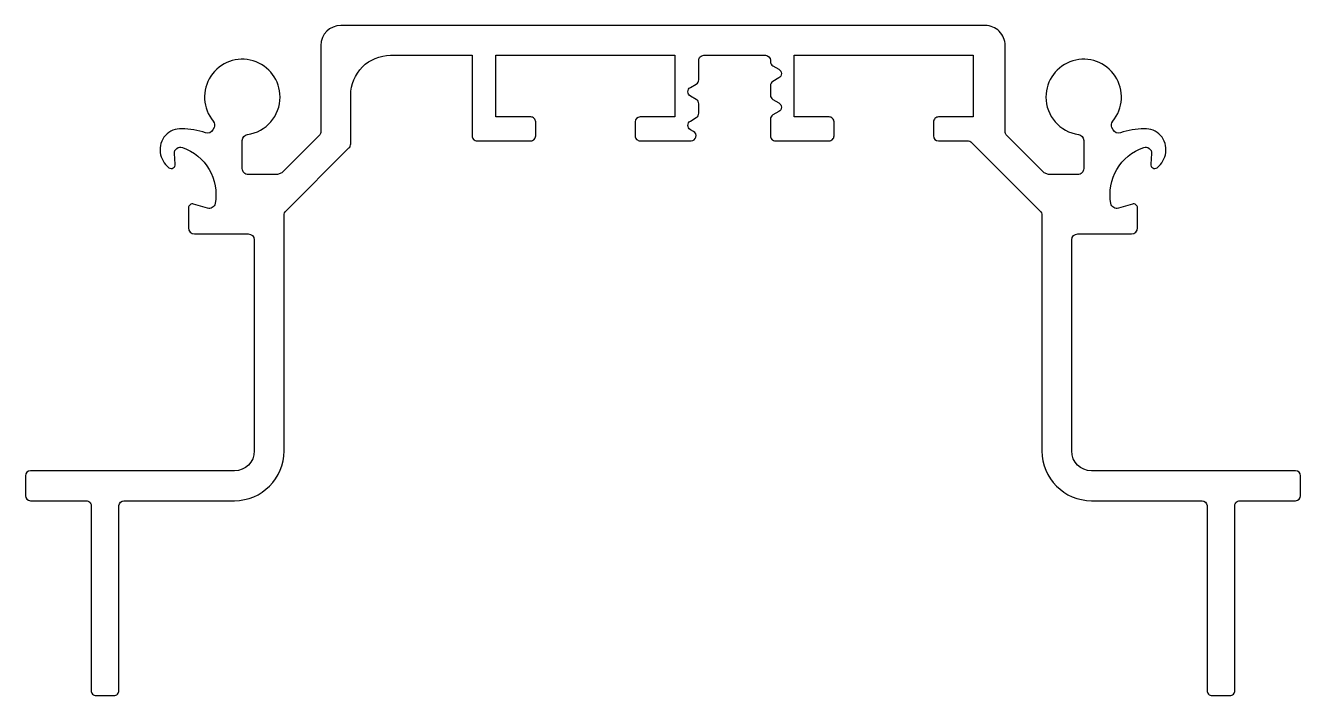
# Model space of a CAD drawing. Extents: x 178.3 to 242.4, y 286.7 to 320.4.
import ezdxf

# ---------------------------------------------------------------- set-up
doc = ezdxf.new("R2010")
doc.units = 0
doc.layers.get('0').update_dxf_attribs({"linetype": 'CONTINUOUS'})

msp = doc.modelspace()

# ---------------------------------------------------------------- linework, layer by layer
msp.add_lwpolyline([(193.197, 319.387), (193.197, 315.061, -0.19891), (193.109, 314.849), (191.235, 312.975), (191.023, 312.887), (189.547, 312.887, -0.414214), (189.247, 313.187), (189.247, 314.608, -0.374686), (189.506, 314.905, 0.374686), (191.147, 316.787), (191.147, 316.787, 1.424884), (187.786, 315.572, -0.295544), (187.825, 315.248), (187.77, 315.136, -0.379818), (187.401, 314.985, 0.083893), (186.207, 315.189, 0.478745), (185.124, 314.002, 0.212921), (185.56, 313.236, 0.641844), (185.878, 313.413), (185.836, 313.947, -0.539924), (186.232, 314.254, -0.371986), (187.877, 311.431, -0.444373), (187.497, 311.198), (186.798, 311.404, 0.500891), (186.541, 311.212), (186.541, 310.206, 0.414166), (186.841, 309.906), (189.547, 309.906, -0.414175), (189.847, 309.606), (189.847, 298.988, -0.414194), (188.847, 297.988), (178.597, 297.987, 0.414202), (178.347, 297.737), (178.347, 296.737, 0.414206), (178.597, 296.487), (181.397, 296.487, -0.414214), (181.647, 296.237), (181.647, 286.937, 0.414214), (181.897, 286.687), (182.797, 286.687, 0.414214), (183.047, 286.937), (183.047, 296.237, -0.414213), (183.297, 296.487), (188.847, 296.487, 0.414213), (191.347, 298.987), (191.347, 310.841, -0.198913), (191.435, 311.054), (194.609, 314.228, 0.198913), (194.697, 314.44), (194.697, 316.887, -0.414214), (196.697, 318.887), (200.797, 318.887), (200.797, 314.837, 0.414214), (201.047, 314.587), (203.747, 314.587, 0.414214), (203.997, 314.837), (203.997, 315.537, 0.414214), (203.747, 315.787), (201.997, 315.787), (201.997, 318.887), (210.997, 318.887), (210.997, 315.787), (209.247, 315.787, 0.414203), (208.997, 315.537), (208.997, 314.837, 0.414225), (209.247, 314.587), (211.81, 314.587, 0.767337), (211.935, 315.054), (211.772, 315.147, -0.577676), (211.772, 315.581), (212.072, 315.753, 0.268204), (212.197, 315.97), (212.197, 316.448, 0.268184), (212.072, 316.665), (211.772, 316.837, -0.577947), (211.772, 317.271), (212.072, 317.443, 0.268202), (212.197, 317.66), (212.197, 318.637, -0.414222), (212.447, 318.887), (215.547, 318.887, -0.414152), (215.797, 318.637), (215.797, 318.573, 0.268119), (215.922, 318.356), (216.222, 318.184, -0.577942), (216.222, 317.75), (215.922, 317.578, 0.268198), (215.797, 317.361), (215.797, 316.883, 0.267969), (215.922, 316.667), (216.222, 316.494, -0.577378), (216.222, 316.061), (215.922, 315.887, 0.267952), (215.797, 315.671), (215.797, 314.837, 0.414214), (216.047, 314.587), (218.747, 314.587, 0.414214), (218.997, 314.837), (218.997, 315.537, 0.414215), (218.747, 315.787), (216.997, 315.787), (216.997, 315.787), (216.997, 315.787), (216.997, 318.887), (225.997, 318.887), (225.997, 315.787), (225.997, 315.787), (224.247, 315.787, 0.414214), (223.997, 315.537), (223.997, 314.837, 0.414209), (224.247, 314.587), (225.701, 314.587, -0.198908), (225.913, 314.499), (229.359, 311.054, -0.198913), (229.447, 310.841), (229.447, 298.987, 0.414213), (231.947, 296.487), (237.497, 296.487, -0.414213), (237.747, 296.237), (237.747, 286.937, 0.414214), (237.997, 286.687), (238.897, 286.687, 0.414214), (239.147, 286.937), (239.147, 296.237, -0.414214), (239.397, 296.487), (242.197, 296.487, 0.414206), (242.447, 296.737), (242.447, 297.737, 0.414202), (242.197, 297.987), (231.947, 297.988, -0.414194), (230.947, 298.988), (230.947, 309.606, -0.414175), (231.247, 309.906), (233.952, 309.906, 0.414166), (234.252, 310.206), (234.252, 311.212, 0.500891), (233.996, 311.404), (233.296, 311.198, -0.444373), (232.917, 311.431, -0.371986), (234.562, 314.254, -0.539924), (234.958, 313.947), (234.916, 313.413, 0.641844), (235.234, 313.236, 0.212921), (235.67, 314.002, 0.478745), (234.587, 315.189, 0.083893), (233.392, 314.985, -0.379818), (233.024, 315.136), (232.969, 315.248, -0.295544), (233.008, 315.572, 1.424884), (229.647, 316.787), (229.647, 316.787, 0.374686), (231.288, 314.905, -0.374686), (231.547, 314.608), (231.547, 313.187, -0.414214), (231.247, 312.887), (229.771, 312.887), (229.559, 312.975), (227.685, 314.849, -0.19891), (227.597, 315.061), (227.597, 319.387), (227.597, 319.387), (227.597, 319.387), (227.597, 319.387, 0.414215), (226.597, 320.387), (194.197, 320.387, 0.414212), (193.197, 319.387)], format="xyb")

doc.saveas('drawing.dxf')
